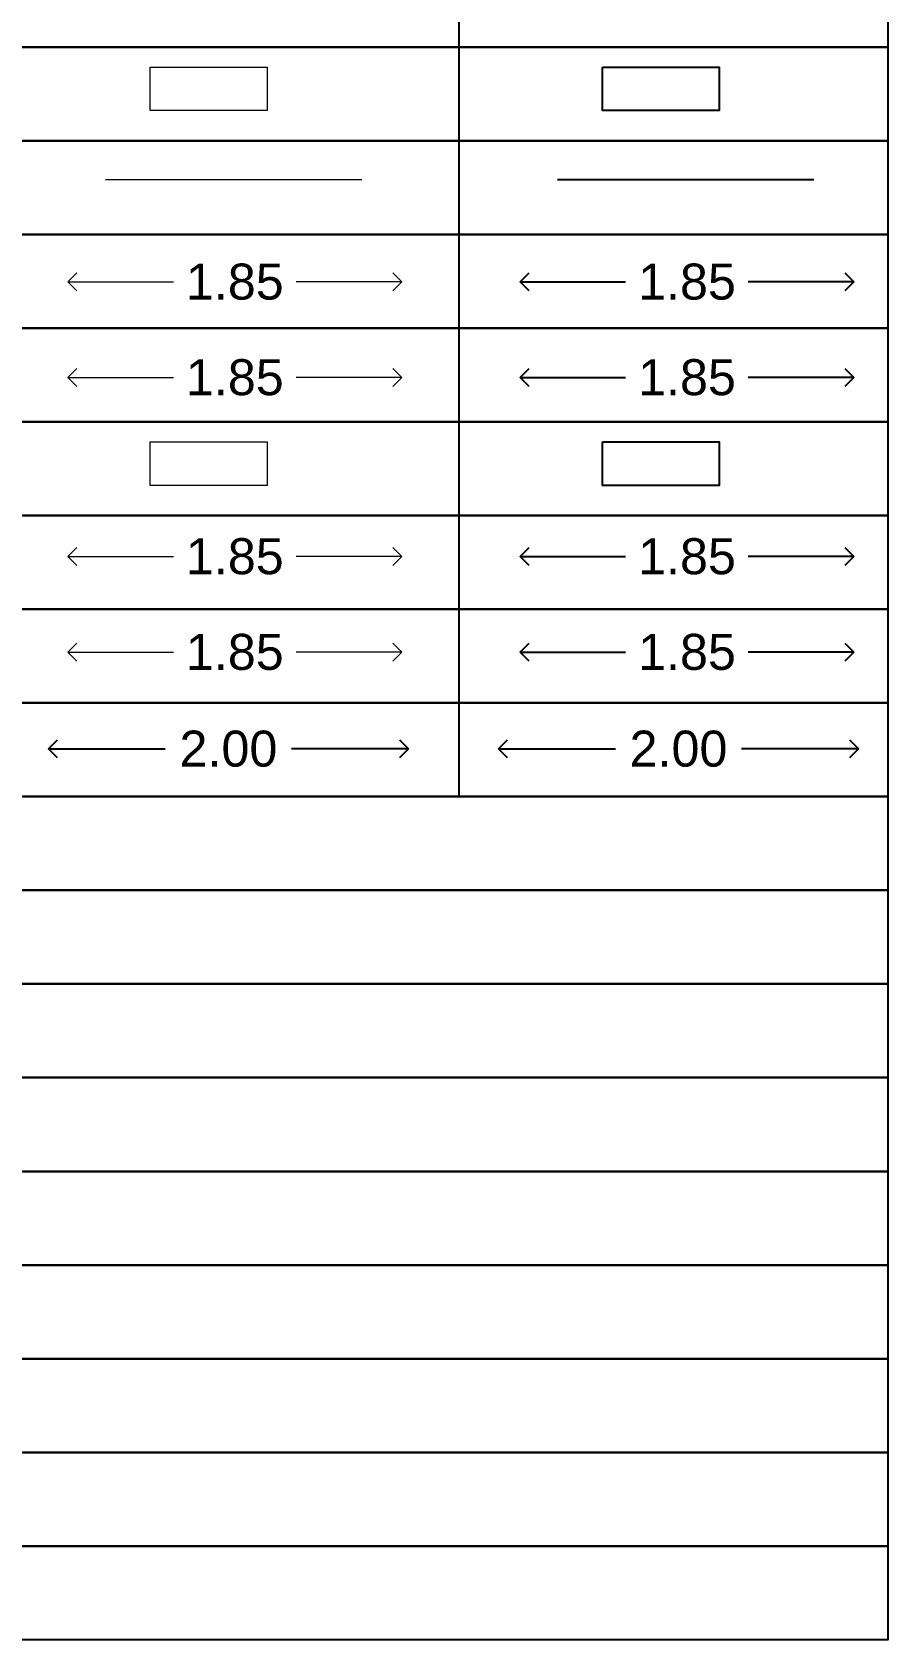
# Model space of a CAD drawing. Header units: millimetres. Extents: x -9481 to -9286, y 28694 to 28853.
# Drawn here: x -9446.99 to -9442.23, y 28789.23 to 28798.13 of the extents above; entities that cross this region are included whole.
import ezdxf

# ---------------------------------------------------------------- set-up
doc = ezdxf.new("R2010")
doc.units = ezdxf.units.MM
doc.header["$PDMODE"] = 34
doc.header["$PDSIZE"] = -15
doc.linetypes.add('CONTINULUS', pattern=[0])
doc.layers.add('BLK_1_FLR_-1_EXIT_WIDTH_STAIR', color=7, linetype='Continuous')
doc.layers.add('BLK_1_FLR_-2_EXIT_WIDTH_STAIR', color=7, linetype='Continuous')
for name, color, linetype, lineweight in [('BLK_1_FLR_-1_STAIR_1_FLIGHT_1', 7, 'Continuous', 0), ('BLK_1_FLR_-1_STAIR_1_LANDING_1', 7, 'Continuous', 0), ('PLAN', 7, 'Continuous', 40)]:
    doc.layers.add(name, color=color, linetype=linetype, lineweight=lineweight)
doc.layers.add('BLK_1_FLR_-2_STAIR_1_FLIGHT_1', color=7, linetype='Continuous', plot=False)
doc.layers.add('BLK_1_FLR_-2_STAIR_1_LANDING_1', color=7, linetype='Continuous', plot=False)
doc.styles.add('Arial', font='arial.ttf', dxfattribs={"height": 0.2})
doc.styles.add('style2', font='arial.ttf', dxfattribs={"height": 0.3})
doc.dimstyles.new('INT DIM', dxfattribs={"dimtxt": 0.3, "dimasz": 0.1, "dimexe": 0.18, "dimexo": 0.0625, "dimgap": 0.09, "dimtad": 0, "dimzin": 0, "dimdsep": 46, "dimtxsty": 'style2', "dimblk": 'OPEN90', "dimcen": 0.09, "dimse1": 1, "dimse2": 1, "dimclrd": 250, "dimclrt": 256, "dimadec": 0, "dimazin": 0, "dimtfac": 1, "dimtofl": 0, "dimtmove": 0, "dimatfit": 3, "dimfxl": 1, "dimtolj": 1, "dimtzin": 0, "dimlwd": -1, "dimarcsym": 0})

# ---------------------------------------------------------------- blocks, each defined once
blk = doc.blocks.new('_Open90')
at = {"layer": 'PLAN', "color": 0, "lineweight": -2}
for p, q in [((0, 0), (-1, 0)), ((-0.5, 0.5), (0, 0)), ((0, 0), (-0.5, -0.5))]:
    blk.add_line(p, q, dxfattribs=at)
blk = doc.blocks.new('*D13')
at = {"layer": 'BLK_1_FLR_-1_STAIR_1_FLIGHT_1', "color": 250}
for p, q in [((-9446.685949, 28796.737557), (-9446.199608, 28796.737557)), ((-9445.031667, 28796.737557), (-9445.518008, 28796.737557))]:
    blk.add_line(p, q, dxfattribs=at)
at = {"layer": 'Defpoints', "color": 0}
for p in [(-9446.785949, 28796.803627), (-9444.931667, 28796.822319), (-9444.931667, 28796.737557)]:
    blk.add_point(p, dxfattribs=at)
at = {"layer": 'BLK_1_FLR_-1_STAIR_1_FLIGHT_1', "color": 250, "xscale": 0.1, "yscale": 0.1, "zscale": 0.1, "rotation": 180}
blk.add_blockref('_Open90', (-9446.785949, 28796.737557), dxfattribs=at)
at = {"layer": 'BLK_1_FLR_-1_STAIR_1_FLIGHT_1', "color": 250, "xscale": 0.1, "yscale": 0.1, "zscale": 0.1}
blk.add_blockref('_Open90', (-9444.931667, 28796.737557), dxfattribs=at)
at = {"layer": 'BLK_1_FLR_-1_STAIR_1_FLIGHT_1', "linetype": 'CONTINULUS', "ltscale": 0.05, "insert": (-9445.858808, 28796.737557), "char_height": 0.2, "attachment_point": 5, "style": 'Arial', "bg_fill": 3, "box_fill_scale": 1.1, "bg_fill_color": 256, "bg_fill_true_color": 13158600, "bg_fill_transparency": 0}
blk.add_mtext('\\A1;1.85', dxfattribs=at)
blk = doc.blocks.new('*D14')
at = {"layer": 'BLK_1_FLR_-2_STAIR_1_FLIGHT_1', "color": 250}
for p, q in [((-9444.173807, 28796.737557), (-9443.687466, 28796.737557)), ((-9442.519525, 28796.737557), (-9443.005866, 28796.737557))]:
    blk.add_line(p, q, dxfattribs=at)
at = {"layer": 'Defpoints', "color": 0}
for p in [(-9444.273807, 28796.803627), (-9442.419525, 28796.822319), (-9442.419525, 28796.737557)]:
    blk.add_point(p, dxfattribs=at)
at = {"layer": 'BLK_1_FLR_-2_STAIR_1_FLIGHT_1', "color": 250, "xscale": 0.1, "yscale": 0.1, "zscale": 0.1, "rotation": 180}
blk.add_blockref('_Open90', (-9444.273807, 28796.737557), dxfattribs=at)
at = {"layer": 'BLK_1_FLR_-2_STAIR_1_FLIGHT_1', "color": 250, "xscale": 0.1, "yscale": 0.1, "zscale": 0.1}
blk.add_blockref('_Open90', (-9442.419525, 28796.737557), dxfattribs=at)
at = {"layer": 'BLK_1_FLR_-2_STAIR_1_FLIGHT_1', "linetype": 'CONTINULUS', "ltscale": 0.05, "insert": (-9443.346666, 28796.737557), "char_height": 0.2, "attachment_point": 5, "style": 'Arial', "bg_fill": 3, "box_fill_scale": 1.1, "bg_fill_color": 256, "bg_fill_true_color": 13158600, "bg_fill_transparency": 0}
blk.add_mtext('\\A1;1.85', dxfattribs=at)
blk = doc.blocks.new('*D19')
at = {"layer": 'BLK_1_FLR_-1_STAIR_1_FLIGHT_1', "color": 250}
for p, q in [((-9446.685949, 28796.206132), (-9446.199608, 28796.206132)), ((-9445.031667, 28796.206132), (-9445.518008, 28796.206132))]:
    blk.add_line(p, q, dxfattribs=at)
at = {"layer": 'Defpoints', "color": 0}
for p in [(-9446.785949, 28796.272202), (-9444.931667, 28796.290894), (-9444.931667, 28796.206132)]:
    blk.add_point(p, dxfattribs=at)
at = {"layer": 'BLK_1_FLR_-1_STAIR_1_FLIGHT_1', "color": 250, "xscale": 0.1, "yscale": 0.1, "zscale": 0.1, "rotation": 180}
blk.add_blockref('_Open90', (-9446.785949, 28796.206132), dxfattribs=at)
at = {"layer": 'BLK_1_FLR_-1_STAIR_1_FLIGHT_1', "color": 250, "xscale": 0.1, "yscale": 0.1, "zscale": 0.1}
blk.add_blockref('_Open90', (-9444.931667, 28796.206132), dxfattribs=at)
at = {"layer": 'BLK_1_FLR_-1_STAIR_1_FLIGHT_1', "linetype": 'CONTINULUS', "ltscale": 0.05, "insert": (-9445.858808, 28796.206132), "char_height": 0.2, "attachment_point": 5, "style": 'Arial', "bg_fill": 3, "box_fill_scale": 1.1, "bg_fill_color": 256, "bg_fill_true_color": 13158600, "bg_fill_transparency": 0}
blk.add_mtext('\\A1;1.85', dxfattribs=at)
blk = doc.blocks.new('*D20')
at = {"layer": 'BLK_1_FLR_-2_STAIR_1_FLIGHT_1', "color": 250}
for p, q in [((-9444.173807, 28796.206132), (-9443.687466, 28796.206132)), ((-9442.519525, 28796.206132), (-9443.005866, 28796.206132))]:
    blk.add_line(p, q, dxfattribs=at)
at = {"layer": 'Defpoints', "color": 0}
for p in [(-9444.273807, 28796.272202), (-9442.419525, 28796.290894), (-9442.419525, 28796.206132)]:
    blk.add_point(p, dxfattribs=at)
at = {"layer": 'BLK_1_FLR_-2_STAIR_1_FLIGHT_1', "color": 250, "xscale": 0.1, "yscale": 0.1, "zscale": 0.1, "rotation": 180}
blk.add_blockref('_Open90', (-9444.273807, 28796.206132), dxfattribs=at)
at = {"layer": 'BLK_1_FLR_-2_STAIR_1_FLIGHT_1', "color": 250, "xscale": 0.1, "yscale": 0.1, "zscale": 0.1}
blk.add_blockref('_Open90', (-9442.419525, 28796.206132), dxfattribs=at)
at = {"layer": 'BLK_1_FLR_-2_STAIR_1_FLIGHT_1', "linetype": 'CONTINULUS', "ltscale": 0.05, "insert": (-9443.346666, 28796.206132), "char_height": 0.2, "attachment_point": 5, "style": 'Arial', "bg_fill": 3, "box_fill_scale": 1.1, "bg_fill_color": 256, "bg_fill_true_color": 13158600, "bg_fill_transparency": 0}
blk.add_mtext('\\A1;1.85', dxfattribs=at)
blk = doc.blocks.new('*D26')
at = {"layer": 'BLK_1_FLR_-1_STAIR_1_LANDING_1', "color": 250}
for p, q in [((-9446.685949, 28795.211318), (-9446.199608, 28795.211318)), ((-9445.031667, 28795.211318), (-9445.518008, 28795.211318))]:
    blk.add_line(p, q, dxfattribs=at)
at = {"layer": 'Defpoints', "color": 0}
for p in [(-9446.785949, 28795.277387), (-9444.931667, 28795.29608), (-9444.931667, 28795.211318)]:
    blk.add_point(p, dxfattribs=at)
at = {"layer": 'BLK_1_FLR_-1_STAIR_1_LANDING_1', "color": 250, "xscale": 0.1, "yscale": 0.1, "zscale": 0.1, "rotation": 180}
blk.add_blockref('_Open90', (-9446.785949, 28795.211318), dxfattribs=at)
at = {"layer": 'BLK_1_FLR_-1_STAIR_1_LANDING_1', "color": 250, "xscale": 0.1, "yscale": 0.1, "zscale": 0.1}
blk.add_blockref('_Open90', (-9444.931667, 28795.211318), dxfattribs=at)
at = {"layer": 'BLK_1_FLR_-1_STAIR_1_LANDING_1', "linetype": 'CONTINULUS', "ltscale": 0.05, "insert": (-9445.858808, 28795.211318), "char_height": 0.2, "attachment_point": 5, "style": 'Arial', "bg_fill": 3, "box_fill_scale": 1.1, "bg_fill_color": 256, "bg_fill_true_color": 13158600, "bg_fill_transparency": 0}
blk.add_mtext('\\A1;1.85', dxfattribs=at)
blk = doc.blocks.new('*D27')
at = {"layer": 'BLK_1_FLR_-2_STAIR_1_LANDING_1', "color": 250}
for p, q in [((-9444.173807, 28795.211318), (-9443.687466, 28795.211318)), ((-9442.519525, 28795.211318), (-9443.005866, 28795.211318))]:
    blk.add_line(p, q, dxfattribs=at)
at = {"layer": 'Defpoints', "color": 0}
for p in [(-9444.273807, 28795.277387), (-9442.419525, 28795.29608), (-9442.419525, 28795.211318)]:
    blk.add_point(p, dxfattribs=at)
at = {"layer": 'BLK_1_FLR_-2_STAIR_1_LANDING_1', "color": 250, "xscale": 0.1, "yscale": 0.1, "zscale": 0.1, "rotation": 180}
blk.add_blockref('_Open90', (-9444.273807, 28795.211318), dxfattribs=at)
at = {"layer": 'BLK_1_FLR_-2_STAIR_1_LANDING_1', "color": 250, "xscale": 0.1, "yscale": 0.1, "zscale": 0.1}
blk.add_blockref('_Open90', (-9442.419525, 28795.211318), dxfattribs=at)
at = {"layer": 'BLK_1_FLR_-2_STAIR_1_LANDING_1', "linetype": 'CONTINULUS', "ltscale": 0.05, "insert": (-9443.346666, 28795.211318), "char_height": 0.2, "attachment_point": 5, "style": 'Arial', "bg_fill": 3, "box_fill_scale": 1.1, "bg_fill_color": 256, "bg_fill_true_color": 13158600, "bg_fill_transparency": 0}
blk.add_mtext('\\A1;1.85', dxfattribs=at)
blk = doc.blocks.new('*D33')
at = {"layer": 'BLK_1_FLR_-1_STAIR_1_LANDING_1', "color": 250}
for p, q in [((-9446.685949, 28794.679892), (-9446.199608, 28794.679892)), ((-9445.031667, 28794.679892), (-9445.518008, 28794.679892))]:
    blk.add_line(p, q, dxfattribs=at)
at = {"layer": 'Defpoints', "color": 0}
for p in [(-9446.785949, 28794.745962), (-9444.931667, 28794.764654), (-9444.931667, 28794.679892)]:
    blk.add_point(p, dxfattribs=at)
at = {"layer": 'BLK_1_FLR_-1_STAIR_1_LANDING_1', "color": 250, "xscale": 0.1, "yscale": 0.1, "zscale": 0.1, "rotation": 180}
blk.add_blockref('_Open90', (-9446.785949, 28794.679892), dxfattribs=at)
at = {"layer": 'BLK_1_FLR_-1_STAIR_1_LANDING_1', "color": 250, "xscale": 0.1, "yscale": 0.1, "zscale": 0.1}
blk.add_blockref('_Open90', (-9444.931667, 28794.679892), dxfattribs=at)
at = {"layer": 'BLK_1_FLR_-1_STAIR_1_LANDING_1', "linetype": 'CONTINULUS', "ltscale": 0.05, "insert": (-9445.858808, 28794.679892), "char_height": 0.2, "attachment_point": 5, "style": 'Arial', "bg_fill": 3, "box_fill_scale": 1.1, "bg_fill_color": 256, "bg_fill_true_color": 13158600, "bg_fill_transparency": 0}
blk.add_mtext('\\A1;1.85', dxfattribs=at)
blk = doc.blocks.new('*D34')
at = {"layer": 'BLK_1_FLR_-2_STAIR_1_LANDING_1', "color": 250}
for p, q in [((-9444.173807, 28794.679892), (-9443.687466, 28794.679892)), ((-9442.519525, 28794.679892), (-9443.005866, 28794.679892))]:
    blk.add_line(p, q, dxfattribs=at)
at = {"layer": 'Defpoints', "color": 0}
for p in [(-9444.273807, 28794.745962), (-9442.419525, 28794.764654), (-9442.419525, 28794.679892)]:
    blk.add_point(p, dxfattribs=at)
at = {"layer": 'BLK_1_FLR_-2_STAIR_1_LANDING_1', "color": 250, "xscale": 0.1, "yscale": 0.1, "zscale": 0.1, "rotation": 180}
blk.add_blockref('_Open90', (-9444.273807, 28794.679892), dxfattribs=at)
at = {"layer": 'BLK_1_FLR_-2_STAIR_1_LANDING_1', "color": 250, "xscale": 0.1, "yscale": 0.1, "zscale": 0.1}
blk.add_blockref('_Open90', (-9442.419525, 28794.679892), dxfattribs=at)
at = {"layer": 'BLK_1_FLR_-2_STAIR_1_LANDING_1', "linetype": 'CONTINULUS', "ltscale": 0.05, "insert": (-9443.346666, 28794.679892), "char_height": 0.2, "attachment_point": 5, "style": 'Arial', "bg_fill": 3, "box_fill_scale": 1.1, "bg_fill_color": 256, "bg_fill_true_color": 13158600, "bg_fill_transparency": 0}
blk.add_mtext('\\A1;1.85', dxfattribs=at)
blk = doc.blocks.new('*D42')
at = {"layer": 'BLK_1_FLR_-1_EXIT_WIDTH_STAIR', "color": 250, "ltscale": 0.05}
for p, q in [((-9446.793667, 28794.142125), (-9446.24488, 28794.142125)), ((-9444.994493, 28794.142125), (-9445.54328, 28794.142125))]:
    blk.add_line(p, q, dxfattribs=at)
at = {"layer": 'Defpoints', "color": 0}
for p in [(-9446.893667, 28794.302536), (-9444.894493, 28794.302536), (-9444.894493, 28794.142125)]:
    blk.add_point(p, dxfattribs=at)
at = {"layer": 'BLK_1_FLR_-1_EXIT_WIDTH_STAIR', "color": 250, "xscale": 0.1, "yscale": 0.1, "zscale": 0.1, "rotation": 180}
blk.add_blockref('_Open90', (-9446.893667, 28794.142125), dxfattribs=at)
at = {"layer": 'BLK_1_FLR_-1_EXIT_WIDTH_STAIR', "color": 250, "xscale": 0.1, "yscale": 0.1, "zscale": 0.1}
blk.add_blockref('_Open90', (-9444.894493, 28794.142125), dxfattribs=at)
at = {"layer": 'BLK_1_FLR_-1_EXIT_WIDTH_STAIR', "linetype": 'CONTINULUS', "ltscale": 0.05, "insert": (-9445.89408, 28794.142125), "char_height": 0.2, "attachment_point": 5, "style": 'Arial', "bg_fill": 3, "box_fill_scale": 1.1, "bg_fill_color": 256, "bg_fill_true_color": 13158600, "bg_fill_transparency": 0}
blk.add_mtext('\\A1;2.00', dxfattribs=at)
blk = doc.blocks.new('*D43')
at = {"layer": 'BLK_1_FLR_-2_EXIT_WIDTH_STAIR', "color": 250, "ltscale": 0.05}
for p, q in [((-9444.293245, 28794.142125), (-9443.744458, 28794.142125)), ((-9442.494071, 28794.142125), (-9443.042858, 28794.142125))]:
    blk.add_line(p, q, dxfattribs=at)
at = {"layer": 'Defpoints', "color": 0}
for p in [(-9444.393245, 28794.302536), (-9442.394071, 28794.302536), (-9442.394071, 28794.142125)]:
    blk.add_point(p, dxfattribs=at)
at = {"layer": 'BLK_1_FLR_-2_EXIT_WIDTH_STAIR', "color": 250, "xscale": 0.1, "yscale": 0.1, "zscale": 0.1, "rotation": 180}
blk.add_blockref('_Open90', (-9444.393245, 28794.142125), dxfattribs=at)
at = {"layer": 'BLK_1_FLR_-2_EXIT_WIDTH_STAIR', "color": 250, "xscale": 0.1, "yscale": 0.1, "zscale": 0.1}
blk.add_blockref('_Open90', (-9442.394071, 28794.142125), dxfattribs=at)
at = {"layer": 'BLK_1_FLR_-2_EXIT_WIDTH_STAIR', "linetype": 'CONTINULUS', "ltscale": 0.05, "insert": (-9443.393658, 28794.142125), "char_height": 0.2, "attachment_point": 5, "style": 'Arial', "bg_fill": 3, "box_fill_scale": 1.1, "bg_fill_color": 256, "bg_fill_true_color": 13158600, "bg_fill_transparency": 0}
blk.add_mtext('\\A1;2.00', dxfattribs=at)

msp = doc.modelspace()

# ---------------------------------------------------------------- linework, layer by layer
for p, q in [((-9444.614149, 28798.562764), (-9444.614149, 28798.042117)), ((-9444.614149, 28798.042117), (-9444.614149, 28797.52147)), ((-9444.614149, 28797.52147), (-9444.614149, 28797.000823)), ((-9444.614149, 28797.000823), (-9444.614149, 28796.480176)), ((-9444.614149, 28796.480176), (-9444.614149, 28795.959529)), ((-9444.614149, 28795.959529), (-9444.614149, 28795.438882)), ((-9444.614149, 28795.438882), (-9444.614149, 28794.918235)), ((-9444.614149, 28794.918235), (-9444.614149, 28794.397588)), ((-9444.614149, 28794.397588), (-9444.614149, 28793.876941))]:
    msp.add_line(p, q)
for points in [[(-9481.2579, 28798.042117), (-9481.2579, 28798.562764), (-9442.229952, 28798.562764), (-9442.229952, 28798.042117), (-9470.864214, 28798.042117)], [(-9461.731845, 28798.042117), (-9442.229952, 28798.042117), (-9442.229952, 28797.52147), (-9461.731845, 28797.52147)], [(-9461.731845, 28797.52147), (-9442.229952, 28797.52147), (-9442.229952, 28797.000823), (-9461.731845, 28797.000823)], [(-9461.731845, 28797.000823), (-9442.229952, 28797.000823), (-9442.229952, 28796.480176), (-9461.731845, 28796.480176)], [(-9461.731845, 28796.480176), (-9442.229952, 28796.480176), (-9442.229952, 28795.959529), (-9470.864214, 28795.959529)], [(-9470.864214, 28795.959529), (-9442.229952, 28795.959529), (-9442.229952, 28795.438882), (-9461.731845, 28795.438882)], [(-9461.731845, 28795.438882), (-9442.229952, 28795.438882), (-9442.229952, 28794.918235), (-9461.731845, 28794.918235)], [(-9461.731845, 28794.918235), (-9442.229952, 28794.918235), (-9442.229952, 28794.397588), (-9481.2579, 28794.397588), (-9481.2579, 28794.918235)], [(-9481.2579, 28789.711766), (-9481.2579, 28793.356294), (-9442.229952, 28793.356294), (-9442.229952, 28792.835648), (-9461.731845, 28792.835648)], [(-9461.731845, 28792.835648), (-9442.229952, 28792.835648), (-9442.229952, 28792.315001), (-9461.731845, 28792.315001)], [(-9461.731845, 28792.315001), (-9442.229952, 28792.315001), (-9442.229952, 28791.794354), (-9461.731845, 28791.794354)], [(-9461.731845, 28791.794354), (-9442.229952, 28791.794354), (-9442.229952, 28791.273707), (-9461.731845, 28791.273707)], [(-9461.731845, 28791.273707), (-9442.229952, 28791.273707), (-9442.229952, 28790.75306), (-9461.731845, 28790.75306)], [(-9461.731845, 28790.75306), (-9442.229952, 28790.75306), (-9442.229952, 28790.232413), (-9461.731845, 28790.232413)], [(-9461.731845, 28790.232413), (-9442.229952, 28790.232413), (-9442.229952, 28789.711766), (-9481.2579, 28789.711766)]]:
    msp.add_lwpolyline(points)
for points in [[(-9481.2579, 28794.397588), (-9442.229952, 28794.397588), (-9442.229952, 28793.876941), (-9481.2579, 28793.876941), (-9481.2579, 28794.397588)], [(-9481.2579, 28793.876941), (-9442.229952, 28793.876941), (-9442.229952, 28793.356294), (-9481.2579, 28793.356294), (-9481.2579, 28793.876941)], [(-9481.2579, 28789.711766), (-9442.229952, 28789.711766), (-9442.229952, 28789.191119), (-9481.2579, 28789.191119), (-9481.2579, 28789.711766)]]:
    msp.add_lwpolyline(points, close=True)
at = {"layer": 'BLK_1_FLR_-1_STAIR_1_FLIGHT_1', "color": 3}
msp.add_line((-9446.577259, 28797.306317), (-9445.153731, 28797.306317), dxfattribs=at)
at = {"layer": 'BLK_1_FLR_-1_STAIR_1_FLIGHT_1'}
msp.add_lwpolyline([(-9446.328208, 28797.930989), (-9445.679027, 28797.930989), (-9445.679027, 28797.688839), (-9446.328208, 28797.688839)], close=True, dxfattribs=at)
at = {"layer": 'BLK_1_FLR_-1_STAIR_1_LANDING_1'}
msp.add_lwpolyline([(-9446.328208, 28795.848401), (-9445.679027, 28795.848401), (-9445.679027, 28795.606252), (-9446.328208, 28795.606252)], close=True, dxfattribs=at)
at = {"layer": 'BLK_1_FLR_-2_STAIR_1_FLIGHT_1', "color": 3}
msp.add_line((-9444.065117, 28797.306317), (-9442.641589, 28797.306317), dxfattribs=at)
at = {"layer": 'BLK_1_FLR_-2_STAIR_1_FLIGHT_1', "color": 7}
msp.add_lwpolyline([(-9443.816066, 28797.930989), (-9443.166885, 28797.930989), (-9443.166885, 28797.688839), (-9443.816066, 28797.688839)], close=True, dxfattribs=at)
at = {"layer": 'BLK_1_FLR_-2_STAIR_1_LANDING_1', "color": 7}
msp.add_lwpolyline([(-9443.816066, 28795.848401), (-9443.166885, 28795.848401), (-9443.166885, 28795.606252), (-9443.816066, 28795.606252)], close=True, dxfattribs=at)

# ---------------------------------------------------------------- next in the draw order: dimensions: what is measured, and where the dimension line sits
at = {"layer": 'BLK_1_FLR_-1_EXIT_WIDTH_STAIR', "color": 7, "linetype": 'CONTINULUS', "ltscale": 0.05}
dim = msp.add_linear_dim(base=(-9444.894493, 28794.142125), p1=(-9446.893667, 28794.302536), p2=(-9444.894493, 28794.302536), dimstyle='INT DIM', override={"dimtxt": 0.2, "dimtxsty": 'Arial', "dimfxl": 0.125, "dimtfill": 1, "dimtfillclr": 7, "dimarcsym": 1}, dxfattribs=at)
dim.commit()
dim.dimension.update_dxf_attribs({"geometry": '*D42', "text_midpoint": (-9445.89408, 28794.142125)})
at = {"layer": 'BLK_1_FLR_-1_STAIR_1_FLIGHT_1', "color": 2}
dim = msp.add_linear_dim(base=(-9444.931667, 28796.737557), p1=(-9446.785949, 28796.803627), p2=(-9444.931667, 28796.822319), dimstyle='INT DIM', override={"dimtxt": 0.2, "dimtxsty": 'Arial', "dimfxl": 0.125, "dimtfill": 1, "dimtfillclr": 7, "dimarcsym": 1}, dxfattribs=at)
dim.commit()
dim.dimension.update_dxf_attribs({"geometry": '*D13', "text_midpoint": (-9445.858808, 28796.737557)})
at = {"layer": 'BLK_1_FLR_-1_STAIR_1_FLIGHT_1', "color": 1}
dim = msp.add_linear_dim(base=(-9444.931667, 28796.206132), p1=(-9446.785949, 28796.272202), p2=(-9444.931667, 28796.290894), dimstyle='INT DIM', override={"dimtxt": 0.2, "dimtxsty": 'Arial', "dimfxl": 0.125, "dimtfill": 1, "dimtfillclr": 7, "dimarcsym": 1}, dxfattribs=at)
dim.commit()
dim.dimension.update_dxf_attribs({"geometry": '*D19', "text_midpoint": (-9445.858808, 28796.206132)})
at = {"layer": 'BLK_1_FLR_-1_STAIR_1_LANDING_1', "color": 2}
dim = msp.add_linear_dim(base=(-9444.931667, 28795.211318), p1=(-9446.785949, 28795.277387), p2=(-9444.931667, 28795.29608), dimstyle='INT DIM', override={"dimtxt": 0.2, "dimtxsty": 'Arial', "dimfxl": 0.125, "dimtfill": 1, "dimtfillclr": 7, "dimarcsym": 1}, dxfattribs=at)
dim.commit()
dim.dimension.update_dxf_attribs({"geometry": '*D26', "text_midpoint": (-9445.858808, 28795.211318)})
at = {"layer": 'BLK_1_FLR_-1_STAIR_1_LANDING_1', "color": 1}
dim = msp.add_linear_dim(base=(-9444.931667, 28794.679892), p1=(-9446.785949, 28794.745962), p2=(-9444.931667, 28794.764654), dimstyle='INT DIM', override={"dimtxt": 0.2, "dimtxsty": 'Arial', "dimfxl": 0.125, "dimtfill": 1, "dimtfillclr": 7, "dimarcsym": 1}, dxfattribs=at)
dim.commit()
dim.dimension.update_dxf_attribs({"geometry": '*D33', "text_midpoint": (-9445.858808, 28794.679892)})
at = {"layer": 'BLK_1_FLR_-2_EXIT_WIDTH_STAIR', "color": 7, "linetype": 'CONTINULUS', "ltscale": 0.05}
dim = msp.add_linear_dim(base=(-9442.394071, 28794.142125), p1=(-9444.393245, 28794.302536), p2=(-9442.394071, 28794.302536), dimstyle='INT DIM', override={"dimtxt": 0.2, "dimtxsty": 'Arial', "dimfxl": 0.125, "dimtfill": 1, "dimtfillclr": 7, "dimarcsym": 1}, dxfattribs=at)
dim.commit()
dim.dimension.update_dxf_attribs({"geometry": '*D43', "text_midpoint": (-9443.393658, 28794.142125)})
at = {"layer": 'BLK_1_FLR_-2_STAIR_1_FLIGHT_1', "color": 2}
dim = msp.add_linear_dim(base=(-9442.419525, 28796.737557), p1=(-9444.273807, 28796.803627), p2=(-9442.419525, 28796.822319), dimstyle='INT DIM', override={"dimtxt": 0.2, "dimtxsty": 'Arial', "dimfxl": 0.125, "dimtfill": 1, "dimtfillclr": 7, "dimarcsym": 1}, dxfattribs=at)
dim.commit()
dim.dimension.update_dxf_attribs({"geometry": '*D14', "text_midpoint": (-9443.346666, 28796.737557)})
at = {"layer": 'BLK_1_FLR_-2_STAIR_1_FLIGHT_1', "color": 1}
dim = msp.add_linear_dim(base=(-9442.419525, 28796.206132), p1=(-9444.273807, 28796.272202), p2=(-9442.419525, 28796.290894), dimstyle='INT DIM', override={"dimtxt": 0.2, "dimtxsty": 'Arial', "dimfxl": 0.125, "dimtfill": 1, "dimtfillclr": 7, "dimarcsym": 1}, dxfattribs=at)
dim.commit()
dim.dimension.update_dxf_attribs({"geometry": '*D20', "text_midpoint": (-9443.346666, 28796.206132)})
at = {"layer": 'BLK_1_FLR_-2_STAIR_1_LANDING_1', "color": 2}
dim = msp.add_linear_dim(base=(-9442.419525, 28795.211318), p1=(-9444.273807, 28795.277387), p2=(-9442.419525, 28795.29608), dimstyle='INT DIM', override={"dimtxt": 0.2, "dimtxsty": 'Arial', "dimfxl": 0.125, "dimtfill": 1, "dimtfillclr": 7, "dimarcsym": 1}, dxfattribs=at)
dim.commit()
dim.dimension.update_dxf_attribs({"geometry": '*D27', "text_midpoint": (-9443.346666, 28795.211318)})
at = {"layer": 'BLK_1_FLR_-2_STAIR_1_LANDING_1', "color": 1}
dim = msp.add_linear_dim(base=(-9442.419525, 28794.679892), p1=(-9444.273807, 28794.745962), p2=(-9442.419525, 28794.764654), dimstyle='INT DIM', override={"dimtxt": 0.2, "dimtxsty": 'Arial', "dimfxl": 0.125, "dimtfill": 1, "dimtfillclr": 7, "dimarcsym": 1}, dxfattribs=at)
dim.commit()
dim.dimension.update_dxf_attribs({"geometry": '*D34', "text_midpoint": (-9443.346666, 28794.679892)})

doc.saveas('drawing.dxf')
